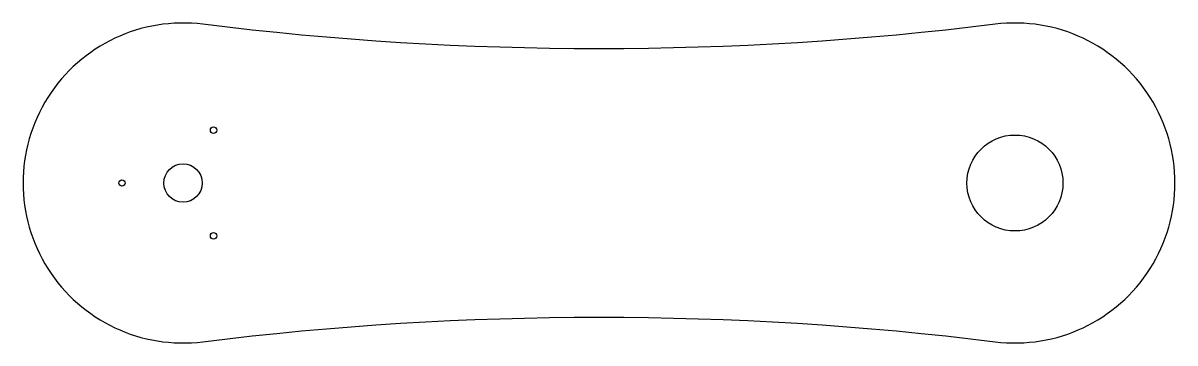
# Model space of a CAD drawing. Header units: millimetres. Extents: x -80 to 100, y -25 to 25.
import ezdxf

# ---------------------------------------------------------------- set-up
doc = ezdxf.new("R2010")
doc.units = ezdxf.units.MM

msp = doc.modelspace()

# ---------------------------------------------------------------- linework, layer by layer
msp.add_lwpolyline([(71.9, 24.81, -0.062144), (-51.9, 24.81, 1.132523), (-51.9, -24.81, -0.062144), (71.9, -24.81, 1.132523)], format="xyb", close=True)
for centre, radius in [((-50.23, 8.26), 0.5), ((75, 0), 7.5), ((-55, 0), 3), ((-64.54, 0), 0.5), ((-50.23, -8.26), 0.5)]:
    msp.add_circle(centre, radius)

doc.saveas('drawing.dxf')
